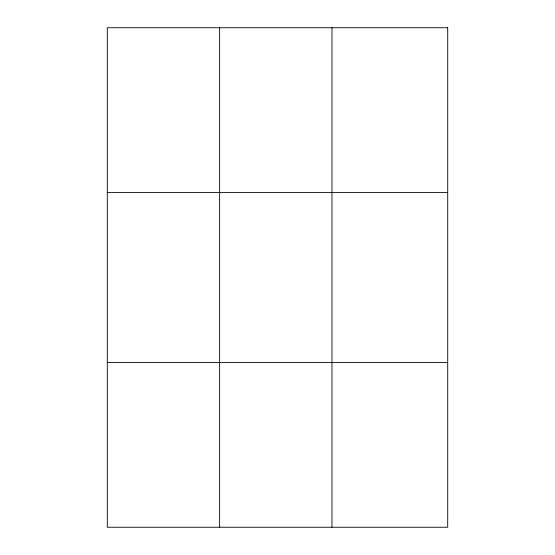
<?xml version="1.0" encoding="UTF-8"?>
<svg xmlns="http://www.w3.org/2000/svg" width="555" height="555" viewBox="0 0 555 555"><rect width="100%" height="100%" fill="white"/><g stroke="black" fill="none" stroke-linecap="round" stroke-linejoin="round"><path stroke-width="0.83" d="M219.627 27.75L219.627 527.25M331.966 27.75L331.966 527.25M107.295 192.585L447.705 192.585M107.295 362.415L447.705 362.415M447.705 27.75L447.705 527.25L107.295 527.25L107.295 27.75L447.705 27.75"/></g></svg>
